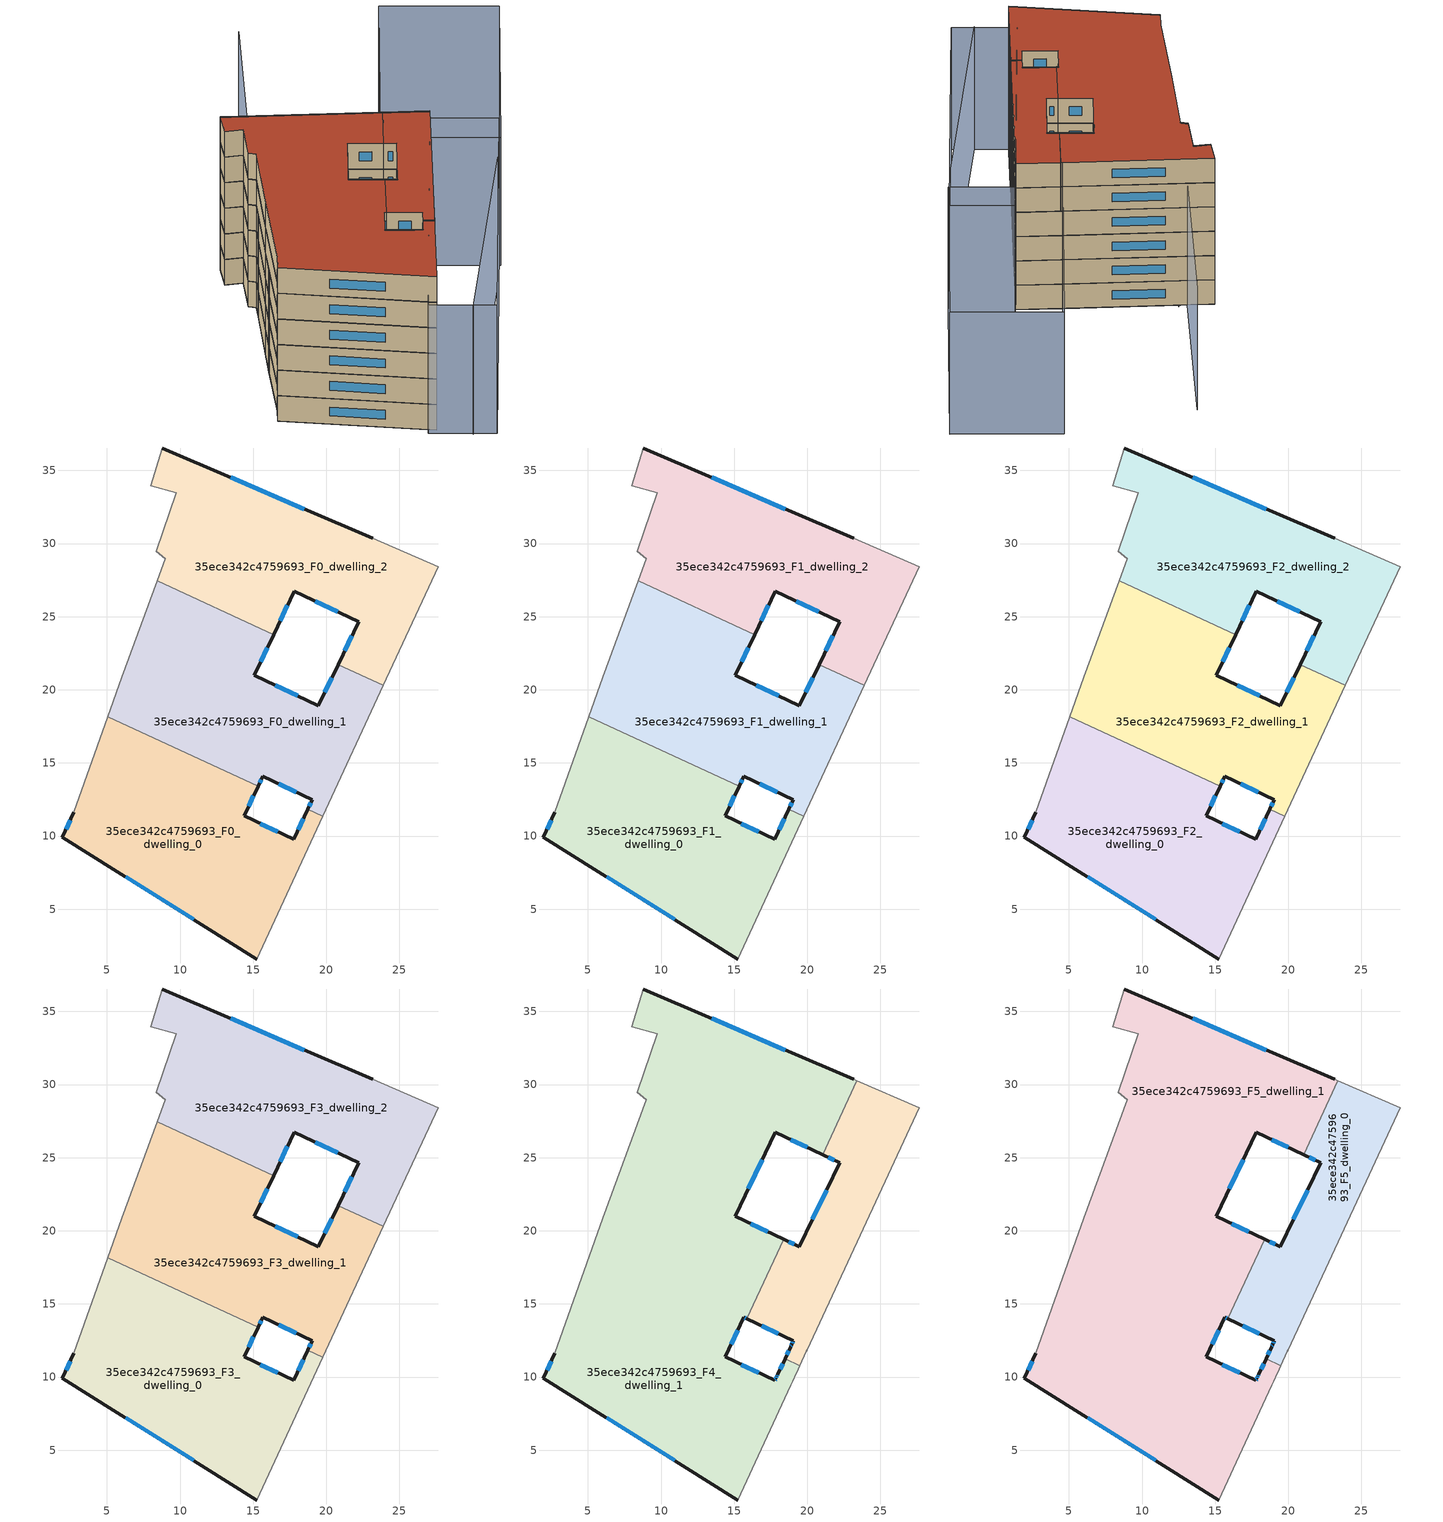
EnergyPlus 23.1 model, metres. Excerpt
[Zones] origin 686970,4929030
35ece342c4759693_F0_dwelling_0
 floor ground (EU_floor_Construction): 15.25,1.59 19.77,11.37 18.75,11.84 17.79,9.77 14.38,11.37 15.34,13.42 5.06,18.17 2.74,11.63 1.96,9.91 z0
 wall outside (EU_wall_Construction): 15.34,13.42 14.38,11.37 17.79,9.77 18.75,11.84 / 15.25,1.59 1.96,9.91 2.74,11.63 z0:3
 wall adiabatic (EU_wall_Construction): 19.77,11.37 15.25,1.59 / 2.74,11.63 5.06,18.17 z0:3
 wall to 35ece342c4759693_F0_dwelling_1 (EU_wall_Construction): 5.06,18.17 15.34,13.42 / 18.75,11.84 19.77,11.37 z0:3
 window (EU_Window_Construction): 15.03,12.75 14.69,12.03 / 15.49,10.85 16.68,10.29 / 18.1,10.44 18.44,11.17 / 10.93,4.29 6.28,7.2 / 2.21,10.47 2.49,11.07 z0.98:2.02
35ece342c4759693_F0_dwelling_1
 floor ground (EU_floor_Construction): 19.77,11.37 23.9,20.3 20.81,21.73 19.47,18.91 15.08,21.01 16.4,23.77 8.43,27.45 6.01,20.85 5.06,18.17 15.34,13.42 15.65,14.08 19.05,12.48 18.75,11.84 z0
 wall outside (EU_wall_Construction): 16.4,23.77 15.08,21.01 19.47,18.91 20.81,21.73 / 18.75,11.84 19.05,12.48 15.65,14.08 15.34,13.42 z0:3
 wall adiabatic (EU_wall_Construction): 23.9,20.3 19.77,11.37 / 5.06,18.17 6.01,20.85 8.43,27.45 z0:3
 wall to 35ece342c4759693_F0_dwelling_2 (EU_wall_Construction): 20.81,21.73 23.9,20.3 / 8.43,27.45 16.4,23.77 z0:3
 window (EU_Window_Construction): 15.97,22.87 15.51,21.91 / 16.51,20.33 18.04,19.59 / 19.91,19.82 20.38,20.81 / 18.85,12.05 18.95,12.27 / 17.94,13 16.75,13.56 / 15.55,13.86 15.44,13.63 z0.98:2.02
35ece342c4759693_F0_dwelling_2
 floor ground (EU_floor_Construction): 23.9,20.3 27.65,28.42 23.19,30.35 8.77,36.54 7.99,33.96 9.74,33.46 8.36,29.46 8.99,28.96 8.43,27.45 16.4,23.77 17.81,26.74 22.21,24.65 20.81,21.73 z0
 wall outside (EU_wall_Construction): 8.77,36.54 23.19,30.35 / 20.81,21.73 22.21,24.65 17.81,26.74 16.4,23.77 z0:3
 wall adiabatic (EU_wall_Construction): 23.19,30.35 27.65,28.42 23.9,20.3 / 8.43,27.45 8.99,28.96 8.36,29.46 9.74,33.46 7.99,33.96 8.77,36.54 z0:3
 window (EU_Window_Construction): 13.46,34.52 18.5,32.36 / 21.27,22.68 21.76,23.7 / 20.78,25.33 19.24,26.06 / 17.35,25.77 16.85,24.74 z0.98:2.02
35ece342c4759693_F1_dwelling_0
 floor to 35ece342c4759693_F0_dwelling_0 (EU_floor_Construction): 15.25,1.59 19.77,11.37 18.75,11.84 17.79,9.77 14.38,11.37 15.34,13.42 5.06,18.17 2.74,11.63 1.96,9.91 z3
 wall outside (EU_wall_Construction): 15.34,13.42 14.38,11.37 17.79,9.77 18.75,11.84 / 15.25,1.59 1.96,9.91 2.74,11.63 z3:6
 wall adiabatic (EU_wall_Construction): 19.77,11.37 15.25,1.59 / 2.74,11.63 5.06,18.17 z3:6
 wall to 35ece342c4759693_F1_dwelling_1 (EU_wall_Construction): 5.06,18.17 15.34,13.42 / 18.75,11.84 19.77,11.37 z3:6
 window (EU_Window_Construction): 15.03,12.75 14.69,12.03 / 15.49,10.85 16.68,10.29 / 18.1,10.44 18.44,11.17 / 10.93,4.29 6.28,7.2 / 2.21,10.47 2.49,11.07 z3.98:5.02
35ece342c4759693_F1_dwelling_1
 floor to 35ece342c4759693_F0_dwelling_1 (EU_floor_Construction): 19.77,11.37 23.9,20.3 20.81,21.73 19.47,18.91 15.08,21.01 16.4,23.77 8.43,27.45 6.01,20.85 5.06,18.17 15.34,13.42 15.65,14.08 19.05,12.48 18.75,11.84 z3
 wall outside (EU_wall_Construction): 16.4,23.77 15.08,21.01 19.47,18.91 20.81,21.73 / 18.75,11.84 19.05,12.48 15.65,14.08 15.34,13.42 z3:6
 wall adiabatic (EU_wall_Construction): 23.9,20.3 19.77,11.37 / 5.06,18.17 6.01,20.85 8.43,27.45 z3:6
 wall to 35ece342c4759693_F1_dwelling_2 (EU_wall_Construction): 20.81,21.73 23.9,20.3 / 8.43,27.45 16.4,23.77 z3:6
 window (EU_Window_Construction): 15.97,22.87 15.51,21.91 / 16.51,20.33 18.04,19.59 / 19.91,19.82 20.38,20.81 / 18.85,12.05 18.95,12.27 / 17.94,13 16.75,13.56 / 15.55,13.86 15.44,13.63 z3.98:5.02
35ece342c4759693_F1_dwelling_2
 floor to 35ece342c4759693_F0_dwelling_2 (EU_floor_Construction): 23.9,20.3 27.65,28.42 23.19,30.35 8.77,36.54 7.99,33.96 9.74,33.46 8.36,29.46 8.99,28.96 8.43,27.45 16.4,23.77 17.81,26.74 22.21,24.65 20.81,21.73 z3
 wall outside (EU_wall_Construction): 8.77,36.54 23.19,30.35 / 20.81,21.73 22.21,24.65 17.81,26.74 16.4,23.77 z3:6
 wall adiabatic (EU_wall_Construction): 23.19,30.35 27.65,28.42 23.9,20.3 / 8.43,27.45 8.99,28.96 8.36,29.46 9.74,33.46 7.99,33.96 8.77,36.54 z3:6
 window (EU_Window_Construction): 13.46,34.52 18.5,32.36 / 21.27,22.68 21.76,23.7 / 20.78,25.33 19.24,26.06 / 17.35,25.77 16.85,24.74 z3.98:5.02
35ece342c4759693_F2_dwelling_0
 floor to 35ece342c4759693_F1_dwelling_0 (EU_floor_Construction): 15.25,1.59 19.77,11.37 18.75,11.84 17.79,9.77 14.38,11.37 15.34,13.42 5.06,18.17 2.74,11.63 1.96,9.91 z6
 wall outside (EU_wall_Construction): 15.34,13.42 14.38,11.37 17.79,9.77 18.75,11.84 / 15.25,1.59 1.96,9.91 2.74,11.63 z6:9
 wall adiabatic (EU_wall_Construction): 19.77,11.37 15.25,1.59 / 2.74,11.63 5.06,18.17 z6:9
 wall to 35ece342c4759693_F2_dwelling_1 (EU_wall_Construction): 5.06,18.17 15.34,13.42 / 18.75,11.84 19.77,11.37 z6:9
 window (EU_Window_Construction): 15.03,12.75 14.69,12.03 / 15.49,10.85 16.68,10.29 / 18.1,10.44 18.44,11.17 / 10.93,4.29 6.28,7.2 / 2.21,10.47 2.49,11.07 z6.98:8.02
35ece342c4759693_F2_dwelling_1
 floor to 35ece342c4759693_F1_dwelling_1 (EU_floor_Construction): 19.77,11.37 23.9,20.3 20.81,21.73 19.47,18.91 15.08,21.01 16.4,23.77 8.43,27.45 6.01,20.85 5.06,18.17 15.34,13.42 15.65,14.08 19.05,12.48 18.75,11.84 z6
 wall outside (EU_wall_Construction): 16.4,23.77 15.08,21.01 19.47,18.91 20.81,21.73 / 18.75,11.84 19.05,12.48 15.65,14.08 15.34,13.42 z6:9
 wall adiabatic (EU_wall_Construction): 23.9,20.3 19.77,11.37 / 5.06,18.17 6.01,20.85 8.43,27.45 z6:9
 wall to 35ece342c4759693_F2_dwelling_2 (EU_wall_Construction): 20.81,21.73 23.9,20.3 / 8.43,27.45 16.4,23.77 z6:9
 window (EU_Window_Construction): 15.97,22.87 15.51,21.91 / 16.51,20.33 18.04,19.59 / 19.91,19.82 20.38,20.81 / 18.85,12.05 18.95,12.27 / 17.94,13 16.75,13.56 / 15.55,13.86 15.44,13.63 z6.98:8.02
35ece342c4759693_F2_dwelling_2
 floor to 35ece342c4759693_F1_dwelling_2 (EU_floor_Construction): 23.9,20.3 27.65,28.42 23.19,30.35 8.77,36.54 7.99,33.96 9.74,33.46 8.36,29.46 8.99,28.96 8.43,27.45 16.4,23.77 17.81,26.74 22.21,24.65 20.81,21.73 z6
 wall outside (EU_wall_Construction): 8.77,36.54 23.19,30.35 / 20.81,21.73 22.21,24.65 17.81,26.74 16.4,23.77 z6:9
 wall adiabatic (EU_wall_Construction): 23.19,30.35 27.65,28.42 23.9,20.3 / 8.43,27.45 8.99,28.96 8.36,29.46 9.74,33.46 7.99,33.96 8.77,36.54 z6:9
 window (EU_Window_Construction): 13.46,34.52 18.5,32.36 / 21.27,22.68 21.76,23.7 / 20.78,25.33 19.24,26.06 / 17.35,25.77 16.85,24.74 z6.98:8.02
35ece342c4759693_F3_dwelling_0
 floor to 35ece342c4759693_F2_dwelling_0 (EU_floor_Construction): 15.25,1.59 19.77,11.37 18.75,11.84 17.79,9.77 14.38,11.37 15.34,13.42 5.06,18.17 2.74,11.63 1.96,9.91 z9
 wall outside (EU_wall_Construction): 15.34,13.42 14.38,11.37 17.79,9.77 18.75,11.84 / 15.25,1.59 1.96,9.91 2.74,11.63 z9:12
 wall adiabatic (EU_wall_Construction): 19.77,11.37 15.25,1.59 / 2.74,11.63 5.06,18.17 z9:12
 wall to 35ece342c4759693_F3_dwelling_1 (EU_wall_Construction): 5.06,18.17 15.34,13.42 / 18.75,11.84 19.77,11.37 z9:12
 window (EU_Window_Construction): 15.03,12.75 14.69,12.03 / 15.49,10.85 16.68,10.29 / 18.1,10.44 18.44,11.17 / 10.93,4.29 6.28,7.2 / 2.21,10.47 2.49,11.07 z9.98:11.02
35ece342c4759693_F3_dwelling_1
 floor to 35ece342c4759693_F2_dwelling_1 (EU_floor_Construction): 19.77,11.37 23.9,20.3 20.81,21.73 19.47,18.91 15.08,21.01 16.4,23.77 8.43,27.45 6.01,20.85 5.06,18.17 15.34,13.42 15.65,14.08 19.05,12.48 18.75,11.84 z9
 wall outside (EU_wall_Construction): 16.4,23.77 15.08,21.01 19.47,18.91 20.81,21.73 / 18.75,11.84 19.05,12.48 15.65,14.08 15.34,13.42 z9:12
 wall adiabatic (EU_wall_Construction): 23.9,20.3 19.77,11.37 / 5.06,18.17 6.01,20.85 8.43,27.45 z9:12
 wall to 35ece342c4759693_F3_dwelling_2 (EU_wall_Construction): 20.81,21.73 23.9,20.3 / 8.43,27.45 16.4,23.77 z9:12
 window (EU_Window_Construction): 15.97,22.87 15.51,21.91 / 16.51,20.33 18.04,19.59 / 19.91,19.82 20.38,20.81 / 18.85,12.05 18.95,12.27 / 17.94,13 16.75,13.56 / 15.55,13.86 15.44,13.63 z9.98:11.02
35ece342c4759693_F3_dwelling_2
 floor to 35ece342c4759693_F2_dwelling_2 (EU_floor_Construction): 23.9,20.3 27.65,28.42 23.19,30.35 8.77,36.54 7.99,33.96 9.74,33.46 8.36,29.46 8.99,28.96 8.43,27.45 16.4,23.77 17.81,26.74 22.21,24.65 20.81,21.73 z9
 wall outside (EU_wall_Construction): 8.77,36.54 23.19,30.35 / 20.81,21.73 22.21,24.65 17.81,26.74 16.4,23.77 z9:12
 wall adiabatic (EU_wall_Construction): 23.19,30.35 27.65,28.42 23.9,20.3 / 8.43,27.45 8.99,28.96 8.36,29.46 9.74,33.46 7.99,33.96 8.77,36.54 z9:12
 window (EU_Window_Construction): 13.46,34.52 18.5,32.36 / 21.27,22.68 21.76,23.7 / 20.78,25.33 19.24,26.06 / 17.35,25.77 16.85,24.74 z9.98:11.02
35ece342c4759693_F4_dwelling_0
 floor to 35ece342c4759693_F3_dwelling_0 (EU_floor_Construction): 19.49,10.78 19.77,11.37 18.75,11.84 18.48,11.25 z12
 floor to 35ece342c4759693_F3_dwelling_1 (EU_floor_Construction): 20,11.87 23.9,20.3 20.81,21.73 19.47,18.91 18.39,19.43 15.87,13.98 19.05,12.48 18.9,12.16 18.86,12.07 18.75,11.84 19.77,11.37 19.95,11.76 z12
 floor to 35ece342c4759693_F3_dwelling_2 (EU_floor_Construction): 23.9,20.3 27.65,28.42 23.39,30.26 21.05,25.2 22.21,24.65 20.81,21.73 z12
 wall outside (EU_wall_Construction): 18.39,19.43 19.47,18.91 22.21,24.65 21.05,25.2 / 18.48,11.25 18.86,12.07 18.93,12.23 19.05,12.48 15.87,13.98 z12:15
 wall adiabatic (EU_wall_Construction): 23.39,30.26 27.65,28.42 20,11.87 19.95,11.76 19.49,10.78 z12:15
 wall to 35ece342c4759693_F4_dwelling_1 (EU_wall_Construction): 15.87,13.98 18.39,19.43 / 21.05,25.2 23.39,30.26 / 19.49,10.78 18.48,11.26 z12:15
 window (EU_Window_Construction): 18.88,12.12 18.91,12.18 / 18.97,12.31 19.01,12.4 / 18.01,12.97 16.9,13.49 / 18.74,19.26 19.12,19.08 / 20.36,20.77 21.32,22.78 / 21.83,24.83 21.43,25.02 / 18.6,11.52 18.74,11.81 z12.98:14.02
35ece342c4759693_F4_dwelling_1
 floor to 35ece342c4759693_F3_dwelling_0 (EU_floor_Construction): 15.25,1.59 18.87,9.43 18.92,9.52 19.49,10.78 18.48,11.25 17.98,10.18 17.92,10.05 17.87,9.94 17.79,9.77 14.38,11.37 15.34,13.42 5.06,18.17 2.74,11.63 1.96,9.91 z12
 floor to 35ece342c4759693_F3_dwelling_1 (EU_floor_Construction): 15.87,13.98 18.39,19.43 15.08,21.01 16.39,23.77 8.43,27.45 6.01,20.85 5.06,18.17 15.34,13.42 15.65,14.08 z12
 floor to 35ece342c4759693_F3_dwelling_2 (EU_floor_Construction): 21.05,25.2 23.39,30.26 23.19,30.35 8.77,36.54 7.99,33.96 9.74,33.46 8.36,29.46 8.99,28.96 8.43,27.45 16.39,23.77 17.81,26.74 z12
 wall outside (EU_wall_Construction): 15.25,1.59 1.96,9.91 2.74,11.63 / 8.77,36.54 23.19,30.35 / 21.05,25.2 17.81,26.74 15.08,21.01 18.39,19.43 / 15.87,13.98 15.65,14.08 14.38,11.37 17.79,9.77 17.85,9.91 17.92,10.05 17.98,10.18 18.48,11.25 z12:15
 wall adiabatic (EU_wall_Construction): 19.49,10.78 19.37,10.51 19.25,10.24 19,9.7 18.94,9.57 18.87,9.43 15.25,1.59 / 2.74,11.63 6.01,20.85 8.99,28.96 8.36,29.46 9.74,33.46 7.99,33.96 8.77,36.54 / 23.19,30.35 23.39,30.26 z12:15
 window (EU_Window_Construction): 10.93,4.29 6.28,7.2 / 2.21,10.47 2.49,11.07 / 13.46,34.52 18.5,32.36 / 20,25.7 18.86,26.24 / 16.92,24.87 15.97,22.87 / 16.15,20.49 17.31,19.94 / 15.8,14.01 15.72,14.05 / 15.24,13.2 14.79,12.25 / 15.49,10.85 16.68,10.29 / 17.81,9.81 17.83,9.86 / 17.87,9.95 17.9,10 / 17.94,10.09 17.96,10.13 / 18.14,10.53 18.32,10.9 z12.98:14.02
35ece342c4759693_F5_dwelling_0
 floor to 35ece342c4759693_F4_dwelling_0 (EU_floor_Construction): 20,11.87 27.65,28.42 23.39,30.26 21.05,25.2 22.21,24.65 19.47,18.91 18.39,19.43 15.87,13.98 19.05,12.48 18.93,12.23 18.86,12.07 18.48,11.25 19.49,10.78 19.95,11.76 z15
 wall outside (EU_wall_Construction): 18.39,19.43 19.47,18.91 22.21,24.65 21.05,25.2 / 18.48,11.25 18.86,12.07 18.93,12.23 19.05,12.48 15.87,13.98 z15:18
 wall adiabatic (EU_wall_Construction): 23.39,30.26 27.65,28.42 20,11.87 19.95,11.76 19.49,10.78 z15:18
 wall to 35ece342c4759693_F5_dwelling_1 (EU_wall_Construction): 15.87,13.98 18.39,19.43 / 21.05,25.2 23.39,30.26 / 19.49,10.78 18.48,11.26 z15:18
 window (EU_Window_Construction): 18.88,12.12 18.91,12.18 / 18.97,12.31 19.01,12.4 / 18.01,12.97 16.9,13.49 / 18.74,19.26 19.12,19.08 / 20.36,20.77 21.32,22.78 / 21.83,24.83 21.43,25.02 / 18.6,11.52 18.74,11.81 z15.98:17.02
 roof outside (EU_roof_Construction): 27.65,28.42 20,11.87 19.95,11.76 19.49,10.78 18.48,11.25 18.86,12.07 18.93,12.23 19.05,12.48 15.87,13.98 18.39,19.43 19.47,18.91 22.21,24.65 21.05,25.2 23.39,30.26 z18
35ece342c4759693_F5_dwelling_1
 floor to 35ece342c4759693_F4_dwelling_1 (EU_floor_Construction): 15.25,1.59 18.87,9.43 18.94,9.57 19,9.7 19.25,10.24 19.49,10.78 18.48,11.25 17.98,10.18 17.92,10.05 17.85,9.91 17.79,9.77 14.38,11.37 15.65,14.08 15.87,13.98 18.39,19.43 15.08,21.01 17.81,26.74 21.05,25.2 23.39,30.26 23.19,30.35 8.77,36.54 7.99,33.96 9.74,33.46 8.36,29.46 8.99,28.96 6.01,20.85 2.74,11.63 1.96,9.91 z15
 wall outside (EU_wall_Construction): 15.25,1.59 1.96,9.91 2.74,11.63 / 8.77,36.54 23.19,30.35 / 21.05,25.2 17.81,26.74 15.08,21.01 18.39,19.43 / 15.87,13.98 15.65,14.08 14.38,11.37 17.79,9.77 17.85,9.91 17.92,10.05 17.98,10.18 18.48,11.25 z15:18
 wall adiabatic (EU_wall_Construction): 19.49,10.78 19.37,10.51 19.25,10.24 19,9.7 18.94,9.57 18.87,9.43 15.25,1.59 / 2.74,11.63 6.01,20.85 8.99,28.96 8.36,29.46 9.74,33.46 7.99,33.96 8.77,36.54 / 23.19,30.35 23.39,30.26 z15:18
 window (EU_Window_Construction): 10.93,4.29 6.28,7.2 / 2.21,10.47 2.49,11.07 / 13.46,34.52 18.5,32.36 / 20,25.7 18.86,26.24 / 16.92,24.87 15.97,22.87 / 16.15,20.49 17.31,19.94 / 15.8,14.01 15.72,14.05 / 15.24,13.2 14.79,12.25 / 15.49,10.85 16.68,10.29 / 17.81,9.81 17.83,9.86 / 17.87,9.95 17.9,10 / 17.94,10.09 17.96,10.13 / 18.14,10.53 18.32,10.9 z15.98:17.02
 roof outside (EU_roof_Construction): 23.19,30.35 23.39,30.26 21.05,25.2 17.81,26.74 15.08,21.01 18.39,19.43 15.87,13.98 15.65,14.08 14.38,11.37 17.79,9.77 17.85,9.91 17.92,10.05 17.98,10.18 18.48,11.25 19.49,10.78 19.25,10.24 19,9.7 18.94,9.57 18.87,9.43 15.25,1.59 1.96,9.91 2.74,11.63 6.01,20.85 8.99,28.96 8.36,29.46 9.74,33.46 7.99,33.96 8.77,36.54 z18
shading: 18.14,-0.54 32.02,22.2 / 6.63,20.66 2.6,11.3 / 12.3,35.33 5.91,20.61 / 19.07,53.46 11.39,35.41 / 35.18,28.31 20.32,-1.49 / 20.32,-1.49 14.25,1.54 / 14.25,1.54 29.11,31.34 / 29.11,31.34 35.18,28.31 / 23.19,30.35 33.37,51.42 / 33.37,51.42 43.99,46.29 / 43.99,46.29 33.8,25.22 / 33.8,25.22 23.19,30.35 z0:15
[Building]
EU S2 Campaign: North Axis=0; Terrain=City; Solar Distribution=FullExterior
[Site:Location]
Bologna: Latitude=44.5; Longitude=11.25; Time Zone=1; Elevation=37
[SizingPeriod:WeatherFileDays]
AnnualSizingPeriod: Begin Month=1; Begin Day of Month=1; End Month=12; End Day of Month=31; Day of Week for Start Day=Monday; Use Weather File Daylight Saving Period=No; Use Weather File Rain and Snow Indicators=No
[MATERIAL]
EU_InternalMass_Material: Roughness=MediumRough; Thickness=0.1; Conductivity=1; Density=1800; Specific Heat=900; Thermal Absorptance=0.9; Solar Absorptance=0.7; Visible Absorptance=0.7
[MATERIAL:NOMASS] Roughness=MediumRough; Thermal Absorptance=0.9; Solar Absorptance=0.7; Visible Absorptance=0.7
Name | Thermal Resistance
EU_wall_NoMass | 0.905828
EU_roof_NoMass | 0.37593
EU_floor_NoMass | 0.67114
[WINDOWMATERIAL:SIMPLEGLAZINGSYSTEM]
EU_Window_SimpleGlazing: UFactor=4.52486; Solar Heat Gain Coefficient=0.85; Visible Transmittance=0.85
[CONSTRUCTION]
EU_wall_Construction: EU_wall_NoMass
EU_roof_Construction: EU_roof_NoMass
EU_floor_Construction: EU_floor_NoMass
EU_InternalMass_Construction: EU_InternalMass_Material
EU_Window_Construction: EU_Window_SimpleGlazing
[ZONE] Type=1; Multiplier=1; Ceiling Height=autocalculate; Floor Area=autocalculate; Part of Total Floor Area=Yes
Name | Volume
35ece342c4759693_F0_dwelling_0 | 437.877
35ece342c4759693_F1_dwelling_0; 35ece342c4759693_F2_dwelling_0; 35ece342c4759693_F3_dwelling_0; 35ece342c4759693_F0_dwelling_2; 35ece342c4759693_F1_dwelling_2; 35ece342c4759693_F2_dwelling_2; 35ece342c4759693_F3_dwelling_2 | 437.875
35ece342c4759693_F4_dwelling_0 | 231.382
35ece342c4759693_F5_dwelling_0 | 231.387
35ece342c4759693_F0_dwelling_1 | 437.84
35ece342c4759693_F1_dwelling_1; 35ece342c4759693_F2_dwelling_1; 35ece342c4759693_F3_dwelling_1 | 437.838
35ece342c4759693_F4_dwelling_1; 35ece342c4759693_F5_dwelling_1 | 1082.19
[INTERNALMASS] Construction=EU_InternalMass_Construction
Name | Zone or ZoneList | Surface Area
35ece342c4759693_F0_dwelling_0_EU_InternalMass | 35ece342c4759693_F0_dwelling_0 | 145.959
35ece342c4759693_F0_dwelling_1_EU_InternalMass | 35ece342c4759693_F0_dwelling_1 | 145.947
35ece342c4759693_F0_dwelling_2_EU_InternalMass | 35ece342c4759693_F0_dwelling_2 | 145.958
35ece342c4759693_F1_dwelling_0_EU_InternalMass | 35ece342c4759693_F1_dwelling_0 | 145.959
35ece342c4759693_F1_dwelling_1_EU_InternalMass | 35ece342c4759693_F1_dwelling_1 | 145.947
35ece342c4759693_F1_dwelling_2_EU_InternalMass | 35ece342c4759693_F1_dwelling_2 | 145.958
35ece342c4759693_F2_dwelling_0_EU_InternalMass | 35ece342c4759693_F2_dwelling_0 | 145.959
35ece342c4759693_F2_dwelling_1_EU_InternalMass | 35ece342c4759693_F2_dwelling_1 | 145.947
35ece342c4759693_F2_dwelling_2_EU_InternalMass | 35ece342c4759693_F2_dwelling_2 | 145.958
35ece342c4759693_F3_dwelling_0_EU_InternalMass | 35ece342c4759693_F3_dwelling_0 | 145.959
35ece342c4759693_F3_dwelling_1_EU_InternalMass | 35ece342c4759693_F3_dwelling_1 | 145.947
35ece342c4759693_F3_dwelling_2_EU_InternalMass | 35ece342c4759693_F3_dwelling_2 | 145.958
35ece342c4759693_F4_dwelling_0_EU_InternalMass | 35ece342c4759693_F4_dwelling_0 | 77.1291
35ece342c4759693_F4_dwelling_1_EU_InternalMass | 35ece342c4759693_F4_dwelling_1 | 360.729
35ece342c4759693_F5_dwelling_0_EU_InternalMass | 35ece342c4759693_F5_dwelling_0 | 77.1291
35ece342c4759693_F5_dwelling_1_EU_InternalMass | 35ece342c4759693_F5_dwelling_1 | 360.729
[OTHEREQUIPMENT] Fuel Type=Electricity; Design Level Calculation Method=Watts/Area; Power per Zone Floor Area=1; Fraction Latent=0; Fraction Radiant=0; Fraction Lost=0; Carbon Dioxide Generation Rate=0; EndUse Subcategory=EU_Step8_InternalGains
Name | Zone or ZoneList or Space or SpaceList | Schedule
EU_Step8_InternalGain_35ece342c4759693_F0_dwelling_0_f000 | 35ece342c4759693_F0_dwelling_0 | EU_Step8_GainSchedule_35ece342c4759693_F0_dwelling_0_f000
EU_Step8_InternalGain_35ece342c4759693_F0_dwelling_1_f000 | 35ece342c4759693_F0_dwelling_1 | EU_Step8_GainSchedule_35ece342c4759693_F0_dwelling_1_f000
EU_Step8_InternalGain_35ece342c4759693_F0_dwelling_2_f000 | 35ece342c4759693_F0_dwelling_2 | EU_Step8_GainSchedule_35ece342c4759693_F0_dwelling_2_f000
EU_Step8_InternalGain_35ece342c4759693_F1_dwelling_0_f000 | 35ece342c4759693_F1_dwelling_0 | EU_Step8_GainSchedule_35ece342c4759693_F1_dwelling_0_f000
EU_Step8_InternalGain_35ece342c4759693_F1_dwelling_1_f000 | 35ece342c4759693_F1_dwelling_1 | EU_Step8_GainSchedule_35ece342c4759693_F1_dwelling_1_f000
EU_Step8_InternalGain_35ece342c4759693_F1_dwelling_2_f000 | 35ece342c4759693_F1_dwelling_2 | EU_Step8_GainSchedule_35ece342c4759693_F1_dwelling_2_f000
EU_Step8_InternalGain_35ece342c4759693_F2_dwelling_0_f000 | 35ece342c4759693_F2_dwelling_0 | EU_Step8_GainSchedule_35ece342c4759693_F2_dwelling_0_f000
EU_Step8_InternalGain_35ece342c4759693_F2_dwelling_1_f000 | 35ece342c4759693_F2_dwelling_1 | EU_Step8_GainSchedule_35ece342c4759693_F2_dwelling_1_f000
EU_Step8_InternalGain_35ece342c4759693_F2_dwelling_2_f000 | 35ece342c4759693_F2_dwelling_2 | EU_Step8_GainSchedule_35ece342c4759693_F2_dwelling_2_f000
EU_Step8_InternalGain_35ece342c4759693_F3_dwelling_0_f000 | 35ece342c4759693_F3_dwelling_0 | EU_Step8_GainSchedule_35ece342c4759693_F3_dwelling_0_f000
EU_Step8_InternalGain_35ece342c4759693_F3_dwelling_1_f000 | 35ece342c4759693_F3_dwelling_1 | EU_Step8_GainSchedule_35ece342c4759693_F3_dwelling_1_f000
EU_Step8_InternalGain_35ece342c4759693_F3_dwelling_2_f000 | 35ece342c4759693_F3_dwelling_2 | EU_Step8_GainSchedule_35ece342c4759693_F3_dwelling_2_f000
EU_Step8_InternalGain_35ece342c4759693_F4_dwelling_0_f000 | 35ece342c4759693_F4_dwelling_0 | EU_Step8_GainSchedule_35ece342c4759693_F4_dwelling_0_f000
EU_Step8_InternalGain_35ece342c4759693_F4_dwelling_1_f000 | 35ece342c4759693_F4_dwelling_1 | EU_Step8_GainSchedule_35ece342c4759693_F4_dwelling_1_f000
EU_Step8_InternalGain_35ece342c4759693_F5_dwelling_0_f000 | 35ece342c4759693_F5_dwelling_0 | EU_Step8_GainSchedule_35ece342c4759693_F5_dwelling_0_f000
EU_Step8_InternalGain_35ece342c4759693_F5_dwelling_1_f000 | 35ece342c4759693_F5_dwelling_1 | EU_Step8_GainSchedule_35ece342c4759693_F5_dwelling_1_f000
[ZONEVENTILATION:DESIGNFLOWRATE] Schedule=EU_AlwaysOn; Design Flow Rate Calculation Method=AirChanges/Hour; Air Changes per Hour=0.73129; Ventilation Type=Natural; Fan Pressure Rise=0; Fan Total Efficiency=1; Constant Term Coefficient=1; Temperature Term Coefficient=0; Velocity Term Coefficient=0; Velocity Squared Term Coefficient=0; Minimum Indoor Temperature=-100; Maximum Indoor Temperature=100; Delta Temperature=-100; Minimum Outdoor Temperature=-100; Maximum Outdoor Temperature=100; Maximum Wind Speed=40
Name | Zone or ZoneList or Space or SpaceList
EU_ConstantAir_35ece342c4759693_F0_dwelling_0 | 35ece342c4759693_F0_dwelling_0
EU_ConstantAir_35ece342c4759693_F0_dwelling_1 | 35ece342c4759693_F0_dwelling_1
EU_ConstantAir_35ece342c4759693_F0_dwelling_2 | 35ece342c4759693_F0_dwelling_2
EU_ConstantAir_35ece342c4759693_F1_dwelling_0 | 35ece342c4759693_F1_dwelling_0
EU_ConstantAir_35ece342c4759693_F1_dwelling_1 | 35ece342c4759693_F1_dwelling_1
EU_ConstantAir_35ece342c4759693_F1_dwelling_2 | 35ece342c4759693_F1_dwelling_2
EU_ConstantAir_35ece342c4759693_F2_dwelling_0 | 35ece342c4759693_F2_dwelling_0
EU_ConstantAir_35ece342c4759693_F2_dwelling_1 | 35ece342c4759693_F2_dwelling_1
EU_ConstantAir_35ece342c4759693_F2_dwelling_2 | 35ece342c4759693_F2_dwelling_2
EU_ConstantAir_35ece342c4759693_F3_dwelling_0 | 35ece342c4759693_F3_dwelling_0
EU_ConstantAir_35ece342c4759693_F3_dwelling_1 | 35ece342c4759693_F3_dwelling_1
EU_ConstantAir_35ece342c4759693_F3_dwelling_2 | 35ece342c4759693_F3_dwelling_2
EU_ConstantAir_35ece342c4759693_F4_dwelling_0 | 35ece342c4759693_F4_dwelling_0
EU_ConstantAir_35ece342c4759693_F4_dwelling_1 | 35ece342c4759693_F4_dwelling_1
EU_ConstantAir_35ece342c4759693_F5_dwelling_0 | 35ece342c4759693_F5_dwelling_0
EU_ConstantAir_35ece342c4759693_F5_dwelling_1 | 35ece342c4759693_F5_dwelling_1
[HVACTEMPLATE:THERMOSTAT] Constant Heating Setpoint=20; Constant Cooling Setpoint=50
EU_HeatOnly_35ece342c4759693_F0_dwelling_0; EU_HeatOnly_35ece342c4759693_F0_dwelling_1; EU_HeatOnly_35ece342c4759693_F0_dwelling_2; EU_HeatOnly_35ece342c4759693_F1_dwelling_0; EU_HeatOnly_35ece342c4759693_F1_dwelling_1; EU_HeatOnly_35ece342c4759693_F1_dwelling_2; EU_HeatOnly_35ece342c4759693_F2_dwelling_0; EU_HeatOnly_35ece342c4759693_F2_dwelling_1; EU_HeatOnly_35ece342c4759693_F2_dwelling_2; EU_HeatOnly_35ece342c4759693_F3_dwelling_0; EU_HeatOnly_35ece342c4759693_F3_dwelling_1; EU_HeatOnly_35ece342c4759693_F3_dwelling_2; EU_HeatOnly_35ece342c4759693_F4_dwelling_0; EU_HeatOnly_35ece342c4759693_F4_dwelling_1; EU_HeatOnly_35ece342c4759693_F5_dwelling_0; EU_HeatOnly_35ece342c4759693_F5_dwelling_1
[HVACTEMPLATE:ZONE:IDEALLOADSAIRSYSTEM] System Availability Schedule=EU_AlwaysOn; Maximum Heating Supply Air Temperature=50; Minimum Cooling Supply Air Temperature=13; Maximum Heating Supply Air Humidity Ratio=0.0156; Minimum Cooling Supply Air Humidity Ratio=0.0077; Heating Limit=NoLimit; Cooling Limit=NoLimit; Heating Availability Schedule=EU_AlwaysOn; Cooling Availability Schedule=EU_CoolingOff; Dehumidification Control Type=ConstantSensibleHeatRatio; Cooling Sensible Heat Ratio=0.7; Dehumidification Setpoint=60; Humidification Control Type=None; Humidification Setpoint=30; Outdoor Air Method=None; Outdoor Air Flow Rate per Person=0.00944; Outdoor Air Flow Rate per Zone Floor Area=0; Outdoor Air Flow Rate per Zone=0; Demand Controlled Ventilation Type=None; Outdoor Air Economizer Type=NoEconomizer; Heat Recovery Type=None; Sensible Heat Recovery Effectiveness=0.7; Latent Heat Recovery Effectiveness=0.65
Name | Template Thermostat
35ece342c4759693_F0_dwelling_0 | EU_HeatOnly_35ece342c4759693_F0_dwelling_0
35ece342c4759693_F0_dwelling_1 | EU_HeatOnly_35ece342c4759693_F0_dwelling_1
35ece342c4759693_F0_dwelling_2 | EU_HeatOnly_35ece342c4759693_F0_dwelling_2
35ece342c4759693_F1_dwelling_0 | EU_HeatOnly_35ece342c4759693_F1_dwelling_0
35ece342c4759693_F1_dwelling_1 | EU_HeatOnly_35ece342c4759693_F1_dwelling_1
35ece342c4759693_F1_dwelling_2 | EU_HeatOnly_35ece342c4759693_F1_dwelling_2
35ece342c4759693_F2_dwelling_0 | EU_HeatOnly_35ece342c4759693_F2_dwelling_0
35ece342c4759693_F2_dwelling_1 | EU_HeatOnly_35ece342c4759693_F2_dwelling_1
35ece342c4759693_F2_dwelling_2 | EU_HeatOnly_35ece342c4759693_F2_dwelling_2
35ece342c4759693_F3_dwelling_0 | EU_HeatOnly_35ece342c4759693_F3_dwelling_0
35ece342c4759693_F3_dwelling_1 | EU_HeatOnly_35ece342c4759693_F3_dwelling_1
35ece342c4759693_F3_dwelling_2 | EU_HeatOnly_35ece342c4759693_F3_dwelling_2
35ece342c4759693_F4_dwelling_0 | EU_HeatOnly_35ece342c4759693_F4_dwelling_0
35ece342c4759693_F4_dwelling_1 | EU_HeatOnly_35ece342c4759693_F4_dwelling_1
35ece342c4759693_F5_dwelling_0 | EU_HeatOnly_35ece342c4759693_F5_dwelling_0
35ece342c4759693_F5_dwelling_1 | EU_HeatOnly_35ece342c4759693_F5_dwelling_1
[SIZING:ZONE] Zone Cooling Design Supply Air Temperature Input Method=SupplyAirTemperature; Zone Cooling Design Supply Air Temperature=13; Zone Heating Design Supply Air Temperature Input Method=SupplyAirTemperature; Zone Heating Design Supply Air Temperature=50; Zone Cooling Design Supply Air Humidity Ratio=0.008; Zone Heating Design Supply Air Humidity Ratio=0.008; Cooling Design Air Flow Method=DesignDay; Cooling Design Air Flow Rate=0; Cooling Minimum Air Flow per Zone Floor Area=0.000762; Cooling Minimum Air Flow=0; Cooling Minimum Air Flow Fraction=0.2; Heating Design Air Flow Method=DesignDay; Heating Design Air Flow Rate=0; Heating Maximum Air Flow per Zone Floor Area=0.002032; Heating Maximum Air Flow=0.141576; Heating Maximum Air Flow Fraction=0.3; Account for Dedicated Outdoor Air System=No; Dedicated Outdoor Air System Control Strategy=NeutralSupplyAir; Dedicated Outdoor Air Low Setpoint Temperature for Design=autosize; Dedicated Outdoor Air High Setpoint Temperature for Design=autosize; Zone Load Sizing Method=Sensible Load Only No Latent Load; Zone Latent Cooling Design Supply Air Humidity Ratio Input Method=HumidityRatioDifference; Zone Cooling Design Supply Air Humidity Ratio Difference=0.005; Zone Latent Heating Design Supply Air Humidity Ratio Input Method=HumidityRatioDifference; Zone Humidification Design Supply Air Humidity Ratio Difference=0.005
35ece342c4759693_F0_dwelling_0; 35ece342c4759693_F0_dwelling_1; 35ece342c4759693_F0_dwelling_2; 35ece342c4759693_F1_dwelling_0; 35ece342c4759693_F1_dwelling_1; 35ece342c4759693_F1_dwelling_2; 35ece342c4759693_F2_dwelling_0; 35ece342c4759693_F2_dwelling_1; 35ece342c4759693_F2_dwelling_2; 35ece342c4759693_F3_dwelling_0; 35ece342c4759693_F3_dwelling_1; 35ece342c4759693_F3_dwelling_2; 35ece342c4759693_F4_dwelling_0; 35ece342c4759693_F4_dwelling_1; 35ece342c4759693_F5_dwelling_0; 35ece342c4759693_F5_dwelling_1
[SCHEDULE:CONSTANT]
Name | Hourly Value
EU_AlwaysOn | 1
EU_CoolingOff | 0
[SCHEDULE:FILE] Column Number=1; Rows to Skip at Top=0; Number of Hours of Data=8760; Column Separator=Comma; Interpolate to Timestep=No; Minutes per Item=60; Adjust Schedule for Daylight Savings=Yes
Name | File
EU_Step8_GainSchedule_35ece342c4759693_F0_dwelling_0_f000 | ../../schedules/35ece342c4759693/35ece342c4759693_F0_dwelling_0_f000_gain.csv
EU_Step8_GainSchedule_35ece342c4759693_F0_dwelling_1_f000 | ../../schedules/35ece342c4759693/35ece342c4759693_F0_dwelling_1_f000_gain.csv
EU_Step8_GainSchedule_35ece342c4759693_F0_dwelling_2_f000 | ../../schedules/35ece342c4759693/35ece342c4759693_F0_dwelling_2_f000_gain.csv
EU_Step8_GainSchedule_35ece342c4759693_F1_dwelling_0_f000 | ../../schedules/35ece342c4759693/35ece342c4759693_F1_dwelling_0_f000_gain.csv
EU_Step8_GainSchedule_35ece342c4759693_F1_dwelling_1_f000 | ../../schedules/35ece342c4759693/35ece342c4759693_F1_dwelling_1_f000_gain.csv
EU_Step8_GainSchedule_35ece342c4759693_F1_dwelling_2_f000 | ../../schedules/35ece342c4759693/35ece342c4759693_F1_dwelling_2_f000_gain.csv
EU_Step8_GainSchedule_35ece342c4759693_F2_dwelling_0_f000 | ../../schedules/35ece342c4759693/35ece342c4759693_F2_dwelling_0_f000_gain.csv
EU_Step8_GainSchedule_35ece342c4759693_F2_dwelling_1_f000 | ../../schedules/35ece342c4759693/35ece342c4759693_F2_dwelling_1_f000_gain.csv
EU_Step8_GainSchedule_35ece342c4759693_F2_dwelling_2_f000 | ../../schedules/35ece342c4759693/35ece342c4759693_F2_dwelling_2_f000_gain.csv
EU_Step8_GainSchedule_35ece342c4759693_F3_dwelling_0_f000 | ../../schedules/35ece342c4759693/35ece342c4759693_F3_dwelling_0_f000_gain.csv
EU_Step8_GainSchedule_35ece342c4759693_F3_dwelling_1_f000 | ../../schedules/35ece342c4759693/35ece342c4759693_F3_dwelling_1_f000_gain.csv
EU_Step8_GainSchedule_35ece342c4759693_F3_dwelling_2_f000 | ../../schedules/35ece342c4759693/35ece342c4759693_F3_dwelling_2_f000_gain.csv
EU_Step8_GainSchedule_35ece342c4759693_F4_dwelling_0_f000 | ../../schedules/35ece342c4759693/35ece342c4759693_F4_dwelling_0_f000_gain.csv
EU_Step8_GainSchedule_35ece342c4759693_F4_dwelling_1_f000 | ../../schedules/35ece342c4759693/35ece342c4759693_F4_dwelling_1_f000_gain.csv
EU_Step8_GainSchedule_35ece342c4759693_F5_dwelling_0_f000 | ../../schedules/35ece342c4759693/35ece342c4759693_F5_dwelling_0_f000_gain.csv
EU_Step8_GainSchedule_35ece342c4759693_F5_dwelling_1_f000 | ../../schedules/35ece342c4759693/35ece342c4759693_F5_dwelling_1_f000_gain.csv
